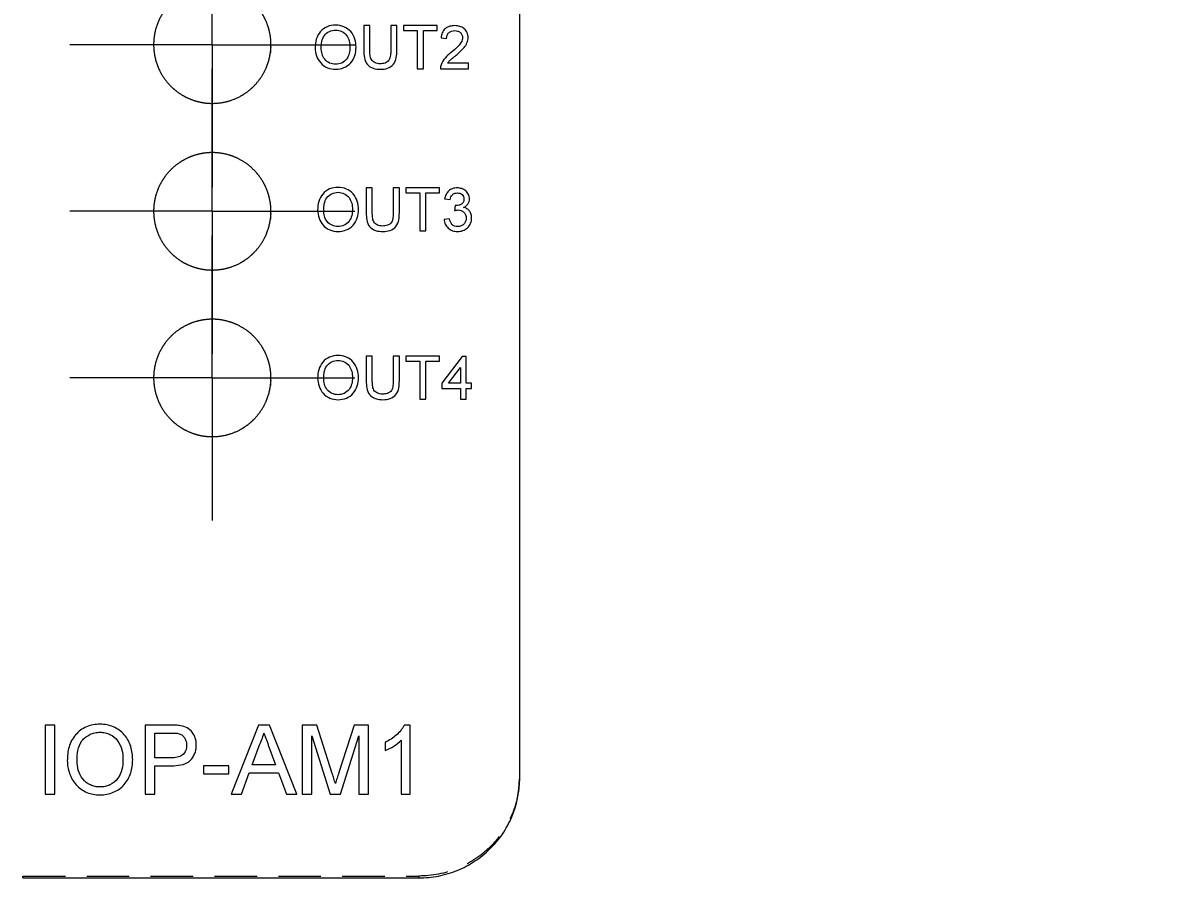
# Model space of a CAD drawing. Header units: millimetres. Extents: x -571 to 210, y 0 to 297.
# Drawn here: x 81.89 to 115.96, y 99.38 to 125.17 of the extents above; entities that cross this region are included whole.
import ezdxf

# ---------------------------------------------------------------- set-up
doc = ezdxf.new("R2010")
doc.units = ezdxf.units.MM
doc.linetypes.add('HIDDEN', pattern=[1.905, 1.27, -0.635])
doc.styles.add('SLDTEXTSTYLE2', font='TXT', dxfattribs={"width": 0.605})
doc.dimstyles.new('SLDDIMSTYLE2', dxfattribs={"dimtxt": 2.568319, "dimasz": 3.5, "dimexe": 0, "dimexo": 0.0625, "dimgap": 0.64208, "dimtad": 2, "dimrnd": 1e-09, "dimzin": 12, "dimdsep": 46, "dimtxsty": 'SLDTEXTSTYLE2', "dimsah": 1, "dimcen": 0.09, "dimadec": 0, "dimazin": 0, "dimtfac": 1, "dimtofl": 0, "dimtmove": 0, "dimatfit": 3, "dimfxl": 1, "dimtolj": 1, "dimtzin": 12, "dimarcsym": 0})
doc.dimstyles.new('SLDDIMSTYLE4', dxfattribs={"dimtxt": 2.568319, "dimasz": 3.5, "dimexe": 0, "dimexo": 0.0625, "dimgap": 0.64208, "dimtad": 2, "dimrnd": 1e-09, "dimzin": 12, "dimdsep": 46, "dimtxsty": 'SLDTEXTSTYLE2', "dimblk1": 'NONE', "dimblk2": 'NONE', "dimsah": 1, "dimcen": 0.09, "dimadec": 0, "dimazin": 0, "dimtfac": 1, "dimtofl": 0, "dimtmove": 0, "dimatfit": 3, "dimldrblk": 'NONE', "dimfxl": 1, "dimtolj": 1, "dimtzin": 12, "dimarcsym": 0})

# ---------------------------------------------------------------- blocks, each defined once
blk = doc.blocks.new('*D5')
at = {"color": 7, "linetype": 'Continuous', "lineweight": 0}
for p, q in [((80.393, 253.925), (61.723, 253.925)), ((62.723, 99.683), (62.723, 253.925)), ((80.893, 99.683), (61.723, 99.683))]:
    blk.add_line(p, q, dxfattribs=at)
for points in [[(62.723, 253.925), (62.185, 250.425), (63.262, 250.425)], [(62.723, 99.683), (63.262, 103.183), (62.185, 103.183)]]:
    blk.add_solid(points, dxfattribs=at)
at = {"color": 7, "linetype": 'Continuous', "lineweight": 0, "insert": (59.313, 172.027), "char_height": 2.6458, "attachment_point": 1, "rotation": 90, "style": 'SLDTEXTSTYLE2'}
blk.add_mtext('154.24', dxfattribs=at)
blk = doc.blocks.new('SW_CENTERMARKSYMBOL_0')
at = {"color": 0, "linetype": 'Continuous', "lineweight": 0}
for p, q in [((0, 2.5), (0, 4.25)), ((0, 0), (0, 2.5)), ((-2.5, 0), (-4.25, 0)), ((0, 0), (-2.5, 0)), ((0, 0), (0, -2.5)), ((0, 0), (2.5, 0)), ((2.5, 0), (4.25, 0)), ((0, -2.5), (0, -4.25))]:
    blk.add_line(p, q, dxfattribs=at)
blk = doc.blocks.new('SW_CENTERMARKSYMBOL_1')
at = {"color": 0, "linetype": 'Continuous', "lineweight": 0}
for p, q in [((0, 2.5), (0, 4.25)), ((0, 0), (0, 2.5)), ((-2.5, 0), (-4.25, 0)), ((0, 0), (-2.5, 0)), ((0, 0), (0, -2.5)), ((0, 0), (2.5, 0)), ((2.5, 0), (4.25, 0)), ((0, -2.5), (0, -4.25))]:
    blk.add_line(p, q, dxfattribs=at)
blk = doc.blocks.new('SW_CENTERMARKSYMBOL_2')
at = {"color": 0, "linetype": 'Continuous', "lineweight": 0}
for p, q in [((0, 2.5), (0, 4.25)), ((0, 0), (0, 2.5)), ((-2.5, 0), (-4.25, 0)), ((0, 0), (-2.5, 0)), ((0, 0), (0, -2.5)), ((0, 0), (2.5, 0)), ((2.5, 0), (4.25, 0)), ((0, -2.5), (0, -4.25))]:
    blk.add_line(p, q, dxfattribs=at)
blk = doc.blocks.new('*D36')
at = {"color": 7, "linetype": 'Continuous', "lineweight": 0, "attachment_point": 1, "rotation": 355.7891, "style": 'SLDTEXTSTYLE2'}
for s, insert, char_height in [('R', (118.071, 187.237), 2.646), ('719.48', (120.608, 187.05), 2.6458)]:
    blk.add_mtext(s, dxfattribs=dict(at, insert=insert, char_height=char_height))
blk = doc.blocks.new('_NONE')

msp = doc.modelspace()

# ---------------------------------------------------------------- linework, layer by layer
at = {"color": 7, "linetype": 'Continuous', "lineweight": 15}
for p, q in [((96.703, 234.525), (96.703, 102.631)), ((92.06, 125.091), (92.06, 124.352)), ((92.241, 125.091), (92.06, 125.091)), ((92.241, 124.36), (92.241, 125.091)), ((92.867, 125.091), (92.867, 124.36)), ((93.048, 125.091), (92.867, 125.091)), ((93.048, 124.352), (93.048, 125.091)), ((93.245, 125.091), (93.245, 124.943)), ((94.25, 125.091), (93.245, 125.091)), ((94.25, 124.943), (94.25, 125.091)), ((93.245, 124.943), (93.657, 124.943)), ((93.657, 124.943), (93.657, 123.807)), ((93.838, 124.943), (94.25, 124.943)), ((93.838, 123.807), (93.838, 124.943)), ((94.365, 124.729), (94.53, 124.712)), ((93.657, 123.807), (93.838, 123.807)), ((94.349, 123.807), (95.188, 123.807)), ((95.188, 123.971), (94.56, 123.971)), ((95.188, 123.807), (95.188, 123.971)), ((92.134, 120.253), (92.134, 119.514)), ((92.315, 120.253), (92.134, 120.253)), ((92.315, 119.523), (92.315, 120.253)), ((92.94, 120.253), (92.94, 119.523)), ((93.121, 120.253), (92.94, 120.253)), ((93.121, 119.514), (93.121, 120.253)), ((93.319, 120.253), (93.319, 120.105)), ((94.323, 120.253), (93.319, 120.253)), ((93.319, 120.105), (93.731, 120.105)), ((93.731, 120.105), (93.731, 118.969)), ((93.912, 120.105), (94.323, 120.105)), ((93.912, 118.969), (93.912, 120.105)), ((94.323, 120.105), (94.323, 120.253)), ((94.471, 119.924), (94.636, 119.908)), ((94.783, 119.726), (94.766, 119.578)), ((94.62, 119.331), (94.455, 119.315)), ((93.731, 118.969), (93.912, 118.969)), ((92.134, 115.241), (92.134, 114.502)), ((92.315, 115.241), (92.134, 115.241)), ((92.315, 114.511), (92.315, 115.241)), ((93.121, 115.241), (92.94, 115.241)), ((92.94, 115.241), (92.94, 114.511)), ((93.121, 114.502), (93.121, 115.241)), ((93.319, 115.241), (93.319, 115.093)), ((94.323, 115.241), (93.319, 115.241)), ((94.323, 115.093), (94.323, 115.241)), ((94.998, 115.224), (94.389, 114.434)), ((95.114, 115.224), (94.998, 115.224)), ((95.114, 114.434), (95.114, 115.224)), ((93.319, 115.093), (93.731, 115.093)), ((93.731, 115.093), (93.731, 113.957)), ((93.912, 115.093), (94.323, 115.093)), ((93.912, 113.957), (93.912, 115.093)), ((94.592, 114.434), (94.949, 114.897)), ((94.949, 114.897), (94.949, 114.434)), ((94.389, 114.434), (94.389, 114.269)), ((94.389, 114.269), (94.949, 114.269)), ((94.949, 114.434), (94.592, 114.434)), ((94.949, 114.269), (94.949, 113.957)), ((95.278, 114.434), (95.114, 114.434)), ((95.114, 114.269), (95.278, 114.269)), ((95.114, 113.957), (95.114, 114.269)), ((95.278, 114.269), (95.278, 114.434)), ((93.731, 113.957), (93.912, 113.957)), ((94.949, 113.957), (95.114, 113.957)), ((82.851, 104.237), (82.561, 104.237)), ((82.561, 104.237), (82.561, 102.183)), ((82.851, 102.183), (82.851, 104.237)), ((85.538, 104.237), (85.538, 102.183)), ((86.292, 104.237), (85.538, 104.237)), ((85.827, 104), (86.318, 104)), ((85.827, 103.263), (85.827, 104)), ((88.917, 104.237), (88.101, 102.183)), ((89.244, 104.237), (88.917, 104.237)), ((90.06, 102.183), (89.244, 104.237)), ((90.226, 104.237), (90.226, 102.183)), ((90.662, 104.237), (90.226, 104.237)), ((90.516, 103.921), (91.061, 102.183)), ((90.516, 102.183), (90.516, 103.921)), ((91.122, 102.795), (90.662, 104.237)), ((91.77, 104.237), (91.315, 102.82)), ((91.364, 102.183), (91.912, 103.921)), ((92.202, 104.237), (91.77, 104.237)), ((91.912, 103.921), (91.912, 102.183)), ((92.202, 102.183), (92.202, 104.237)), ((93.44, 104.237), (93.271, 104.237)), ((93.44, 102.183), (93.44, 104.237)), ((88.73, 103.052), (88.94, 103.621)), ((89.232, 103.592), (89.431, 103.052)), ((92.703, 103.724), (92.703, 103.481)), ((93.177, 103.784), (93.177, 102.183)), ((86.323, 103.263), (85.827, 103.263)), ((85.827, 103.025), (86.331, 103.025)), ((85.827, 102.183), (85.827, 103.025)), ((87.276, 103.025), (87.276, 102.788)), ((88.04, 103.025), (87.276, 103.025)), ((88.04, 102.788), (88.04, 103.025)), ((89.431, 103.052), (88.73, 103.052)), ((87.276, 102.788), (88.04, 102.788)), ((88.409, 102.183), (88.643, 102.815)), ((88.643, 102.815), (89.518, 102.815)), ((89.518, 102.815), (89.752, 102.183)), ((82.561, 102.183), (82.851, 102.183)), ((85.538, 102.183), (85.827, 102.183)), ((88.101, 102.183), (88.409, 102.183)), ((89.752, 102.183), (90.06, 102.183)), ((90.226, 102.183), (90.516, 102.183)), ((91.061, 102.183), (91.364, 102.183)), ((91.912, 102.183), (92.202, 102.183)), ((93.177, 102.183), (93.44, 102.183)), ((81.893, 99.683), (93.703, 99.683))]:
    msp.add_line(p, q, dxfattribs=at)
at = {"color": 7, "linetype": 'HIDDEN', "lineweight": 0}
for p, q in [((81.893, 99.683), (81.893, 99.739)), ((81.893, 99.739), (93.703, 99.739)), ((93.703, 99.739), (93.703, 99.683))]:
    msp.add_line(p, q, dxfattribs=at)
at = {"color": 7, "linetype": 'Continuous', "lineweight": 15}
for points, knots in [([(89.293, 124.294), (89.293, 124.639), (89.281, 124.752), (89.237, 124.974), (89.204, 125.085), (89.117, 125.296), (89.064, 125.396), (88.938, 125.586), (88.864, 125.677), (88.703, 125.839), (88.615, 125.911), (88.424, 126.04), (88.322, 126.095), (88.005, 126.227), (87.773, 126.274), (87.429, 126.274), (87.312, 126.262), (87.086, 126.217), (86.977, 126.184), (86.764, 126.095), (86.662, 126.04), (86.472, 125.913), (86.383, 125.84), (86.22, 125.676), (86.148, 125.587), (86.022, 125.398), (85.968, 125.296), (85.881, 125.085), (85.848, 124.976), (85.804, 124.753), (85.793, 124.637), (85.793, 124.297), (85.838, 124.068), (86.01, 123.648), (86.14, 123.453), (86.381, 123.21), (86.47, 123.136), (86.661, 123.008), (86.761, 122.954), (86.973, 122.865), (87.085, 122.831), (87.31, 122.785), (87.425, 122.774), (87.772, 122.774), (88.001, 122.819), (88.321, 122.952), (88.422, 123.006), (88.612, 123.134), (88.702, 123.208), (88.944, 123.451), (89.073, 123.646), (89.247, 124.066), (89.293, 124.294), (89.293, 124.639)], [-0.0625, -0.0625, 0, 0, 0.03125, 0.03125, 0.0625, 0.0625, 0.09375, 0.09375, 0.125, 0.125, 0.15625, 0.15625, 0.1875, 0.1875, 0.25, 0.25, 0.28125, 0.28125, 0.3125, 0.3125, 0.34375, 0.34375, 0.375, 0.375, 0.40625, 0.40625, 0.4375, 0.4375, 0.46875, 0.46875, 0.5, 0.5, 0.5625, 0.5625, 0.625, 0.625, 0.65625, 0.65625, 0.6875, 0.6875, 0.71875, 0.71875, 0.75, 0.75, 0.8125, 0.8125, 0.84375, 0.84375, 0.875, 0.875, 0.9375, 0.9375, 1, 1, 1.03125, 1.03125]), ([(91.221, 125.107), (91.135, 125.105), (91.049, 125.093), (90.89, 125.026), (90.82, 124.973), (90.708, 124.844), (90.669, 124.766), (90.62, 124.602), (90.613, 124.517), (90.611, 124.432)], [0, 0, 0, 0, 0.25, 0.25, 0.5, 0.5, 0.75, 0.75, 1, 1, 1, 1]), ([(91.83, 124.447), (91.828, 124.53), (91.819, 124.613), (91.768, 124.773), (91.728, 124.849), (91.617, 124.976), (91.547, 125.025), (91.392, 125.092), (91.306, 125.106), (91.221, 125.107)], [0, 0, 0, 0, 0.25, 0.25, 0.5, 0.5, 0.75, 0.75, 1, 1, 1, 1]), ([(94.777, 125.091), (94.725, 125.09), (94.674, 125.085), (94.576, 125.057), (94.529, 125.033), (94.451, 124.966), (94.421, 124.923), (94.381, 124.83), (94.371, 124.779), (94.365, 124.729)], [0, 0, 0, 0, 0.25, 0.25, 0.5, 0.5, 0.75, 0.75, 1, 1, 1, 1]), ([(95.172, 124.736), (95.171, 124.786), (95.163, 124.836), (95.122, 124.926), (95.092, 124.966), (95.017, 125.031), (94.972, 125.056), (94.877, 125.085), (94.827, 125.09), (94.777, 125.091)], [0, 0, 0, 0, 0.25, 0.25, 0.5, 0.5, 0.75, 0.75, 1, 1, 1, 1]), ([(90.792, 124.43), (90.793, 124.494), (90.797, 124.558), (90.823, 124.683), (90.846, 124.745), (90.923, 124.85), (90.976, 124.889), (91.092, 124.946), (91.157, 124.958), (91.222, 124.959)], [0, 0, 0, 0, 0.25, 0.25, 0.5, 0.5, 0.75, 0.75, 1, 1, 1, 1]), ([(91.222, 124.959), (91.285, 124.958), (91.348, 124.946), (91.461, 124.891), (91.511, 124.851), (91.585, 124.75), (91.611, 124.693), (91.642, 124.572), (91.648, 124.51), (91.648, 124.448)], [0, 0, 0, 0, 0.25, 0.25, 0.5, 0.5, 0.75, 0.75, 1, 1, 1, 1]), ([(94.53, 124.712), (94.531, 124.743), (94.534, 124.774), (94.556, 124.834), (94.574, 124.86), (94.62, 124.903), (94.648, 124.919), (94.709, 124.939), (94.741, 124.942), (94.773, 124.943)], [0, 0, 0, 0, 0.25, 0.25, 0.5, 0.5, 0.75, 0.75, 1, 1, 1, 1]), ([(95.007, 124.735), (95.006, 124.686), (94.99, 124.639), (94.943, 124.556), (94.91, 124.519), (94.81, 124.414), (94.736, 124.35), (94.662, 124.287)], [0, 0, 0, 0, 0.25, 0.25, 0.5, 0.5, 1, 1, 1, 1]), ([(94.773, 124.943), (94.802, 124.942), (94.831, 124.939), (94.887, 124.922), (94.913, 124.908), (94.958, 124.869), (94.977, 124.846), (95.001, 124.793), (95.006, 124.764), (95.007, 124.735)], [0, 0, 0, 0, 0.25, 0.25, 0.5, 0.5, 0.75, 0.75, 1, 1, 1, 1]), ([(94.815, 124.209), (94.899, 124.281), (94.984, 124.352), (95.087, 124.48), (95.118, 124.526), (95.16, 124.627), (95.17, 124.681), (95.172, 124.736)], [0, 0, 0, 0, 0.5, 0.5, 0.75, 0.75, 1, 1, 1, 1]), ([(90.611, 124.432), (90.612, 124.349), (90.625, 124.269), (90.679, 124.114), (90.719, 124.041), (90.831, 123.917), (90.9, 123.869), (91.053, 123.805), (91.137, 123.791), (91.22, 123.79)], [0, 0, 0, 0, 0.25, 0.25, 0.5, 0.5, 0.75, 0.75, 1, 1, 1, 1]), ([(91.22, 123.938), (91.158, 123.94), (91.096, 123.95), (90.986, 124.002), (90.937, 124.041), (90.86, 124.135), (90.832, 124.19), (90.799, 124.308), (90.793, 124.369), (90.792, 124.43)], [0, 0, 0, 0, 0.25, 0.25, 0.5, 0.5, 0.75, 0.75, 1, 1, 1, 1]), ([(91.648, 124.448), (91.647, 124.386), (91.643, 124.324), (91.613, 124.205), (91.587, 124.146), (91.51, 124.047), (91.461, 124.005), (91.347, 123.95), (91.283, 123.94), (91.22, 123.938)], [0, 0, 0, 0, 0.25, 0.25, 0.5, 0.5, 0.75, 0.75, 1, 1, 1, 1]), ([(91.22, 123.79), (91.305, 123.792), (91.389, 123.806), (91.544, 123.871), (91.616, 123.918), (91.726, 124.045), (91.767, 124.12), (91.818, 124.278), (91.828, 124.363), (91.83, 124.447)], [0, 0, 0, 0, 0.25, 0.25, 0.5, 0.5, 0.75, 0.75, 1, 1, 1, 1]), ([(92.06, 124.352), (92.061, 124.28), (92.064, 124.208), (92.091, 124.066), (92.116, 123.995), (92.208, 123.884), (92.272, 123.844), (92.411, 123.797), (92.484, 123.791), (92.557, 123.79)], [0, 0, 0, 0, 0.25, 0.25, 0.5, 0.5, 0.75, 0.75, 1, 1, 1, 1]), ([(92.543, 123.955), (92.494, 123.956), (92.444, 123.962), (92.354, 124.002), (92.315, 124.035), (92.264, 124.119), (92.254, 124.168), (92.243, 124.264), (92.242, 124.312), (92.241, 124.36)], [0, 0, 0, 0, 0.25, 0.25, 0.5, 0.5, 0.75, 0.75, 1, 1, 1, 1]), ([(92.867, 124.36), (92.866, 124.31), (92.864, 124.26), (92.85, 124.16), (92.838, 124.109), (92.787, 124.023), (92.742, 123.992), (92.646, 123.96), (92.594, 123.956), (92.543, 123.955)], [0, 0, 0, 0, 0.25, 0.25, 0.5, 0.5, 0.75, 0.75, 1, 1, 1, 1]), ([(92.557, 123.79), (92.63, 123.791), (92.702, 123.798), (92.839, 123.846), (92.9, 123.889), (92.992, 123.998), (93.017, 124.069), (93.044, 124.209), (93.047, 124.28), (93.048, 124.352)], [0, 0, 0, 0, 0.25, 0.25, 0.5, 0.5, 0.75, 0.75, 1, 1, 1, 1]), ([(94.662, 124.287), (94.599, 124.237), (94.538, 124.185), (94.433, 124.065), (94.393, 123.995), (94.366, 123.921)], [0, 0, 0, 0, 0.5, 0.5, 1, 1, 1, 1]), ([(94.56, 123.971), (94.577, 123.995), (94.595, 124.018), (94.616, 124.038), (94.636, 124.059), (94.659, 124.078), (94.681, 124.097), (94.703, 124.116), (94.725, 124.135), (94.748, 124.154), (94.77, 124.172), (94.793, 124.191), (94.815, 124.209)], [0, 0, 0, 0, 0.0000880143, 0.0000880143, 0.0000880143, 0.0001758024, 0.0001758024, 0.0001758024, 0.0002636518, 0.0002636518, 0.0002636518, 0.0003515195, 0.0003515195, 0.0003515195, 0.0003515195]), ([(94.366, 123.921), (94.36, 123.903), (94.355, 123.884), (94.352, 123.865), (94.351, 123.856), (94.35, 123.846), (94.349, 123.836), (94.348, 123.826), (94.348, 123.816), (94.349, 123.807)], [0, 0, 0, 0, 0.0000578406, 0.0000578406, 0.0000578406, 0.0000874005, 0.0000874005, 0.0000874005, 0.0001171678, 0.0001171678, 0.0001171678, 0.0001171678]), ([(89.293, 119.326), (89.293, 119.671), (89.281, 119.784), (89.237, 120.006), (89.204, 120.116), (89.117, 120.328), (89.064, 120.428), (88.938, 120.618), (88.864, 120.708), (88.703, 120.87), (88.615, 120.943), (88.424, 121.072), (88.322, 121.127), (88.005, 121.259), (87.773, 121.306), (87.429, 121.306), (87.312, 121.294), (87.086, 121.249), (86.977, 121.216), (86.764, 121.127), (86.661, 121.072), (86.471, 120.944), (86.383, 120.872), (86.22, 120.708), (86.148, 120.619), (86.022, 120.43), (85.968, 120.327), (85.881, 120.116), (85.848, 120.008), (85.804, 119.785), (85.793, 119.669), (85.793, 119.329), (85.838, 119.1), (86.01, 118.681), (86.139, 118.485), (86.38, 118.243), (86.47, 118.168), (86.66, 118.04), (86.761, 117.986), (86.973, 117.897), (87.085, 117.863), (87.31, 117.817), (87.424, 117.806), (87.772, 117.805), (88.001, 117.851), (88.321, 117.984), (88.422, 118.039), (88.612, 118.166), (88.702, 118.24), (88.944, 118.483), (89.074, 118.678), (89.247, 119.098), (89.293, 119.326), (89.293, 119.671)], [-0.0625, -0.0625, 0, 0, 0.03125, 0.03125, 0.0625, 0.0625, 0.09375, 0.09375, 0.125, 0.125, 0.15625, 0.15625, 0.1875, 0.1875, 0.25, 0.25, 0.28125, 0.28125, 0.3125, 0.3125, 0.34375, 0.34375, 0.375, 0.375, 0.40625, 0.40625, 0.4375, 0.4375, 0.46875, 0.46875, 0.5, 0.5, 0.5625, 0.5625, 0.625, 0.625, 0.65625, 0.65625, 0.6875, 0.6875, 0.71875, 0.71875, 0.75, 0.75, 0.8125, 0.8125, 0.84375, 0.84375, 0.875, 0.875, 0.9375, 0.9375, 1, 1, 1.03125, 1.03125]), ([(91.295, 120.27), (91.208, 120.268), (91.122, 120.256), (90.964, 120.188), (90.893, 120.136), (90.782, 120.006), (90.742, 119.929), (90.694, 119.765), (90.686, 119.679), (90.685, 119.594)], [0, 0, 0, 0, 0.25, 0.25, 0.5, 0.5, 0.75, 0.75, 1, 1, 1, 1]), ([(91.903, 119.609), (91.902, 119.693), (91.892, 119.776), (91.842, 119.935), (91.802, 120.011), (91.691, 120.139), (91.62, 120.188), (91.466, 120.254), (91.38, 120.268), (91.295, 120.27)], [0, 0, 0, 0, 0.25, 0.25, 0.5, 0.5, 0.75, 0.75, 1, 1, 1, 1]), ([(90.866, 119.592), (90.867, 119.656), (90.87, 119.72), (90.897, 119.846), (90.919, 119.908), (90.996, 120.012), (91.049, 120.052), (91.165, 120.108), (91.231, 120.12), (91.296, 120.122)], [0, 0, 0, 0, 0.25, 0.25, 0.5, 0.5, 0.75, 0.75, 1, 1, 1, 1]), ([(91.296, 120.122), (91.359, 120.12), (91.422, 120.108), (91.535, 120.054), (91.585, 120.013), (91.659, 119.913), (91.684, 119.855), (91.715, 119.735), (91.722, 119.673), (91.722, 119.61)], [0, 0, 0, 0, 0.25, 0.25, 0.5, 0.5, 0.75, 0.75, 1, 1, 1, 1]), ([(94.847, 120.253), (94.801, 120.252), (94.756, 120.247), (94.668, 120.217), (94.628, 120.193), (94.56, 120.132), (94.533, 120.094), (94.493, 120.013), (94.481, 119.969), (94.471, 119.924)], [0, 0, 0, 0, 0.25, 0.25, 0.5, 0.5, 0.75, 0.75, 1, 1, 1, 1]), ([(94.636, 119.908), (94.646, 119.96), (94.664, 120.013), (94.723, 120.069), (94.747, 120.083), (94.798, 120.101), (94.825, 120.104), (94.852, 120.105)], [0, 0, 0, 0, 0.5, 0.5, 0.75, 0.75, 1, 1, 1, 1]), ([(95.048, 119.921), (95.047, 119.893), (95.043, 119.864), (95.018, 119.811), (94.998, 119.789), (94.949, 119.757), (94.922, 119.745), (94.866, 119.728), (94.836, 119.726), (94.807, 119.725)], [0, 0, 0, 0, 0.25, 0.25, 0.5, 0.5, 0.75, 0.75, 1, 1, 1, 1]), ([(95.212, 119.927), (95.211, 119.972), (95.202, 120.017), (95.164, 120.099), (95.136, 120.136), (95.067, 120.195), (95.025, 120.217), (94.939, 120.246), (94.893, 120.252), (94.847, 120.253)], [0, 0, 0, 0, 0.25, 0.25, 0.5, 0.5, 0.75, 0.75, 1, 1, 1, 1]), ([(94.852, 120.105), (94.903, 120.104), (94.953, 120.09), (95.009, 120.038), (95.024, 120.017), (95.043, 119.972), (95.047, 119.947), (95.048, 119.921)], [0, 0, 0, 0, 0.5, 0.5, 0.75, 0.75, 1, 1, 1, 1]), ([(95.037, 119.672), (95.062, 119.684), (95.086, 119.697), (95.129, 119.731), (95.149, 119.75), (95.18, 119.795), (95.192, 119.82), (95.209, 119.872), (95.211, 119.899), (95.212, 119.927)], [0, 0, 0, 0, 0.25, 0.25, 0.5, 0.5, 0.75, 0.75, 1, 1, 1, 1]), ([(90.685, 119.594), (90.686, 119.512), (90.698, 119.431), (90.753, 119.276), (90.793, 119.203), (90.905, 119.08), (90.974, 119.032), (91.126, 118.968), (91.21, 118.954), (91.294, 118.953)], [0, 0, 0, 0, 0.25, 0.25, 0.5, 0.5, 0.75, 0.75, 1, 1, 1, 1]), ([(91.293, 119.101), (91.232, 119.102), (91.17, 119.113), (91.059, 119.164), (91.01, 119.203), (90.933, 119.297), (90.905, 119.353), (90.873, 119.47), (90.867, 119.531), (90.866, 119.592)], [0, 0, 0, 0, 0.25, 0.25, 0.5, 0.5, 0.75, 0.75, 1, 1, 1, 1]), ([(91.722, 119.61), (91.721, 119.548), (91.716, 119.487), (91.686, 119.367), (91.66, 119.309), (91.584, 119.209), (91.534, 119.168), (91.42, 119.113), (91.357, 119.102), (91.293, 119.101)], [0, 0, 0, 0, 0.25, 0.25, 0.5, 0.5, 0.75, 0.75, 1, 1, 1, 1]), ([(91.294, 118.953), (91.379, 118.954), (91.462, 118.968), (91.618, 119.034), (91.69, 119.081), (91.8, 119.207), (91.841, 119.283), (91.892, 119.441), (91.902, 119.525), (91.903, 119.609)], [0, 0, 0, 0, 0.25, 0.25, 0.5, 0.5, 0.75, 0.75, 1, 1, 1, 1]), ([(94.766, 119.578), (94.775, 119.581), (94.784, 119.583), (94.793, 119.585), (94.801, 119.587), (94.81, 119.589), (94.819, 119.59), (94.837, 119.594), (94.855, 119.595), (94.873, 119.596)], [0, 0, 0, 0, 0.0000270994, 0.0000270994, 0.0000270994, 0.0000542178, 0.0000542178, 0.0000542178, 0.0001083556, 0.0001083556, 0.0001083556, 0.0001083556]), ([(94.807, 119.725), (94.805, 119.725), (94.803, 119.725), (94.801, 119.725), (94.799, 119.725), (94.797, 119.725), (94.795, 119.725), (94.791, 119.726), (94.787, 119.726), (94.783, 119.726)], [0, 0, 0, 0, 0.00000593754, 0.00000593754, 0.00000593754, 0.00001187596, 0.00001187596, 0.00001187596, 0.00002374572, 0.00002374572, 0.00002374572, 0.00002374572]), ([(94.873, 119.596), (94.905, 119.595), (94.936, 119.591), (94.996, 119.568), (95.023, 119.551), (95.068, 119.506), (95.086, 119.479), (95.109, 119.42), (95.113, 119.388), (95.114, 119.357)], [0, 0, 0, 0, 0.25, 0.25, 0.5, 0.5, 0.75, 0.75, 1, 1, 1, 1]), ([(95.278, 119.356), (95.278, 119.391), (95.274, 119.427), (95.255, 119.496), (95.239, 119.529), (95.196, 119.587), (95.169, 119.612), (95.108, 119.651), (95.073, 119.663), (95.037, 119.672)], [0, 0, 0, 0, 0.25, 0.25, 0.5, 0.5, 0.75, 0.75, 1, 1, 1, 1]), ([(92.134, 119.514), (92.134, 119.442), (92.138, 119.37), (92.165, 119.229), (92.19, 119.158), (92.281, 119.046), (92.346, 119.006), (92.484, 118.96), (92.557, 118.954), (92.631, 118.953)], [0, 0, 0, 0, 0.25, 0.25, 0.5, 0.5, 0.75, 0.75, 1, 1, 1, 1]), ([(92.616, 119.117), (92.567, 119.119), (92.517, 119.125), (92.428, 119.164), (92.389, 119.197), (92.338, 119.281), (92.328, 119.33), (92.316, 119.426), (92.315, 119.475), (92.315, 119.523)], [0, 0, 0, 0, 0.25, 0.25, 0.5, 0.5, 0.75, 0.75, 1, 1, 1, 1]), ([(92.94, 119.523), (92.94, 119.473), (92.938, 119.422), (92.923, 119.322), (92.912, 119.272), (92.86, 119.186), (92.815, 119.155), (92.719, 119.122), (92.668, 119.118), (92.616, 119.117)], [0, 0, 0, 0, 0.25, 0.25, 0.5, 0.5, 0.75, 0.75, 1, 1, 1, 1]), ([(92.631, 118.953), (92.703, 118.954), (92.775, 118.961), (92.912, 119.009), (92.973, 119.052), (93.065, 119.161), (93.091, 119.231), (93.118, 119.372), (93.121, 119.443), (93.121, 119.514)], [0, 0, 0, 0, 0.25, 0.25, 0.5, 0.5, 0.75, 0.75, 1, 1, 1, 1]), ([(94.455, 119.315), (94.461, 119.266), (94.471, 119.218), (94.514, 119.127), (94.543, 119.088), (94.616, 119.02), (94.659, 118.994), (94.754, 118.96), (94.804, 118.954), (94.855, 118.953)], [0, 0, 0, 0, 0.25, 0.25, 0.5, 0.5, 0.75, 0.75, 1, 1, 1, 1]), ([(94.86, 119.101), (94.829, 119.101), (94.799, 119.105), (94.74, 119.126), (94.714, 119.143), (94.652, 119.211), (94.633, 119.272), (94.62, 119.331)], [0, 0, 0, 0, 0.25, 0.25, 0.5, 0.5, 1, 1, 1, 1]), ([(94.855, 118.953), (94.909, 118.954), (94.964, 118.96), (95.067, 118.998), (95.114, 119.028), (95.193, 119.103), (95.226, 119.148), (95.268, 119.247), (95.277, 119.301), (95.278, 119.356)], [0, 0, 0, 0, 0.25, 0.25, 0.5, 0.5, 0.75, 0.75, 1, 1, 1, 1]), ([(95.114, 119.357), (95.113, 119.323), (95.109, 119.29), (95.085, 119.226), (95.067, 119.198), (95.02, 119.149), (94.992, 119.13), (94.929, 119.106), (94.895, 119.101), (94.86, 119.101)], [0, 0, 0, 0, 0.25, 0.25, 0.5, 0.5, 0.75, 0.75, 1, 1, 1, 1]), ([(89.293, 114.358), (89.293, 114.703), (89.281, 114.815), (89.237, 115.038), (89.204, 115.148), (89.117, 115.359), (89.064, 115.46), (88.938, 115.65), (88.865, 115.74), (88.704, 115.902), (88.616, 115.975), (88.425, 116.103), (88.322, 116.159), (88.005, 116.291), (87.773, 116.338), (87.429, 116.338), (87.312, 116.326), (87.086, 116.281), (86.976, 116.248), (86.764, 116.159), (86.661, 116.104), (86.471, 115.976), (86.383, 115.903), (86.22, 115.739), (86.148, 115.651), (86.022, 115.461), (85.968, 115.359), (85.881, 115.148), (85.848, 115.039), (85.804, 114.816), (85.793, 114.701), (85.793, 114.361), (85.838, 114.132), (86.01, 113.713), (86.139, 113.518), (86.38, 113.275), (86.469, 113.201), (86.66, 113.072), (86.761, 113.018), (86.973, 112.929), (87.085, 112.895), (87.31, 112.849), (87.424, 112.838), (87.772, 112.837), (88.002, 112.883), (88.322, 113.016), (88.422, 113.071), (88.613, 113.198), (88.703, 113.273), (88.944, 113.516), (89.074, 113.711), (89.247, 114.13), (89.293, 114.358), (89.293, 114.703)], [-0.0625, -0.0625, 0, 0, 0.03125, 0.03125, 0.0625, 0.0625, 0.09375, 0.09375, 0.125, 0.125, 0.15625, 0.15625, 0.1875, 0.1875, 0.25, 0.25, 0.28125, 0.28125, 0.3125, 0.3125, 0.34375, 0.34375, 0.375, 0.375, 0.40625, 0.40625, 0.4375, 0.4375, 0.46875, 0.46875, 0.5, 0.5, 0.5625, 0.5625, 0.625, 0.625, 0.65625, 0.65625, 0.6875, 0.6875, 0.71875, 0.71875, 0.75, 0.75, 0.8125, 0.8125, 0.84375, 0.84375, 0.875, 0.875, 0.9375, 0.9375, 1, 1, 1.03125, 1.03125]), ([(91.295, 115.257), (91.208, 115.255), (91.122, 115.243), (90.964, 115.176), (90.893, 115.123), (90.782, 114.994), (90.742, 114.916), (90.694, 114.752), (90.686, 114.667), (90.685, 114.582)], [0, 0, 0, 0, 0.25, 0.25, 0.5, 0.5, 0.75, 0.75, 1, 1, 1, 1]), ([(91.903, 114.597), (91.902, 114.68), (91.892, 114.763), (91.842, 114.923), (91.802, 114.998), (91.691, 115.126), (91.621, 115.175), (91.466, 115.242), (91.38, 115.256), (91.295, 115.257)], [0, 0, 0, 0, 0.25, 0.25, 0.5, 0.5, 0.75, 0.75, 1, 1, 1, 1]), ([(90.866, 114.58), (90.867, 114.644), (90.87, 114.708), (90.897, 114.833), (90.919, 114.895), (90.996, 114.999), (91.049, 115.039), (91.165, 115.096), (91.23, 115.108), (91.296, 115.109)], [0, 0, 0, 0, 0.25, 0.25, 0.5, 0.5, 0.75, 0.75, 1, 1, 1, 1]), ([(91.296, 115.109), (91.359, 115.108), (91.422, 115.096), (91.535, 115.041), (91.585, 115), (91.659, 114.9), (91.684, 114.842), (91.716, 114.722), (91.722, 114.66), (91.722, 114.598)], [0, 0, 0, 0, 0.25, 0.25, 0.5, 0.5, 0.75, 0.75, 1, 1, 1, 1]), ([(90.685, 114.582), (90.686, 114.499), (90.698, 114.419), (90.753, 114.264), (90.793, 114.191), (90.904, 114.068), (90.973, 114.019), (91.126, 113.955), (91.21, 113.941), (91.294, 113.94)], [0, 0, 0, 0, 0.25, 0.25, 0.5, 0.5, 0.75, 0.75, 1, 1, 1, 1]), ([(91.293, 114.088), (91.232, 114.09), (91.17, 114.1), (91.059, 114.152), (91.01, 114.191), (90.933, 114.285), (90.905, 114.341), (90.873, 114.458), (90.867, 114.519), (90.866, 114.58)], [0, 0, 0, 0, 0.25, 0.25, 0.5, 0.5, 0.75, 0.75, 1, 1, 1, 1]), ([(91.722, 114.598), (91.721, 114.536), (91.716, 114.474), (91.687, 114.355), (91.66, 114.296), (91.584, 114.197), (91.534, 114.156), (91.42, 114.1), (91.357, 114.09), (91.293, 114.088)], [0, 0, 0, 0, 0.25, 0.25, 0.5, 0.5, 0.75, 0.75, 1, 1, 1, 1]), ([(91.294, 113.94), (91.379, 113.942), (91.463, 113.956), (91.618, 114.021), (91.69, 114.069), (91.8, 114.195), (91.841, 114.271), (91.892, 114.429), (91.902, 114.513), (91.903, 114.597)], [0, 0, 0, 0, 0.25, 0.25, 0.5, 0.5, 0.75, 0.75, 1, 1, 1, 1]), ([(92.134, 114.502), (92.134, 114.43), (92.138, 114.358), (92.165, 114.216), (92.19, 114.145), (92.281, 114.034), (92.346, 113.994), (92.484, 113.947), (92.557, 113.941), (92.631, 113.94)], [0, 0, 0, 0, 0.25, 0.25, 0.5, 0.5, 0.75, 0.75, 1, 1, 1, 1]), ([(92.616, 114.105), (92.567, 114.106), (92.517, 114.112), (92.427, 114.152), (92.388, 114.185), (92.338, 114.269), (92.328, 114.318), (92.316, 114.414), (92.315, 114.462), (92.315, 114.511)], [0, 0, 0, 0, 0.25, 0.25, 0.5, 0.5, 0.75, 0.75, 1, 1, 1, 1]), ([(92.94, 114.511), (92.94, 114.46), (92.938, 114.41), (92.923, 114.31), (92.912, 114.26), (92.86, 114.173), (92.815, 114.142), (92.719, 114.11), (92.668, 114.106), (92.616, 114.105)], [0, 0, 0, 0, 0.25, 0.25, 0.5, 0.5, 0.75, 0.75, 1, 1, 1, 1]), ([(92.631, 113.94), (92.703, 113.941), (92.775, 113.948), (92.912, 113.997), (92.973, 114.039), (93.065, 114.149), (93.091, 114.219), (93.118, 114.359), (93.121, 114.431), (93.121, 114.502)], [0, 0, 0, 0, 0.25, 0.25, 0.5, 0.5, 0.75, 0.75, 1, 1, 1, 1]), ([(84.195, 104.264), (84.126, 104.262), (84.057, 104.258), (83.922, 104.233), (83.855, 104.214), (83.665, 104.133), (83.552, 104.048), (83.419, 103.893), (83.379, 103.835), (83.316, 103.714), (83.292, 103.651), (83.253, 103.52), (83.24, 103.453), (83.223, 103.319), (83.221, 103.251), (83.219, 103.183)], [0, 0, 0, 0, 0.125, 0.125, 0.25, 0.25, 0.5, 0.5, 0.625, 0.625, 0.75, 0.75, 0.875, 0.875, 1, 1, 1, 1]), ([(85.169, 103.207), (85.168, 103.273), (85.165, 103.34), (85.146, 103.471), (85.131, 103.536), (85.07, 103.728), (85.007, 103.849), (84.83, 104.053), (84.717, 104.132), (84.531, 104.212), (84.466, 104.232), (84.332, 104.258), (84.264, 104.262), (84.195, 104.264)], [0, 0, 0, 0, 0.125, 0.125, 0.25, 0.25, 0.5, 0.5, 0.75, 0.75, 0.875, 0.875, 1, 1, 1, 1]), ([(83.509, 103.179), (83.511, 103.282), (83.516, 103.384), (83.558, 103.584), (83.594, 103.684), (83.686, 103.809), (83.723, 103.845), (83.804, 103.909), (83.848, 103.937), (83.941, 103.983), (83.991, 103.999), (84.093, 104.021), (84.145, 104.025), (84.197, 104.026)], [0, 0, 0, 0, 0.25, 0.25, 0.5, 0.5, 0.625, 0.625, 0.75, 0.75, 0.875, 0.875, 1, 1, 1, 1]), ([(84.197, 104.026), (84.248, 104.025), (84.298, 104.021), (84.396, 104), (84.445, 103.983), (84.58, 103.917), (84.66, 103.852), (84.778, 103.692), (84.819, 103.599), (84.869, 103.407), (84.878, 103.308), (84.879, 103.209)], [0, 0, 0, 0, 0.125, 0.125, 0.25, 0.25, 0.5, 0.5, 0.75, 0.75, 1, 1, 1, 1]), ([(86.597, 104.218), (86.572, 104.222), (86.547, 104.226), (86.521, 104.228), (86.496, 104.231), (86.47, 104.232), (86.445, 104.234), (86.394, 104.236), (86.343, 104.237), (86.292, 104.237)], [0, 0, 0, 0, 0.0000764783, 0.0000764783, 0.0000764783, 0.0001529307, 0.0001529307, 0.0001529307, 0.0003054867, 0.0003054867, 0.0003054867, 0.0003054867]), ([(86.555, 103.982), (86.59, 103.97), (86.623, 103.955), (86.68, 103.908), (86.703, 103.879), (86.741, 103.816), (86.755, 103.782), (86.772, 103.711), (86.775, 103.675), (86.776, 103.638)], [0, 0, 0, 0, 0.25, 0.25, 0.5, 0.5, 0.75, 0.75, 1, 1, 1, 1]), ([(87.065, 103.647), (87.064, 103.714), (87.056, 103.78), (87.017, 103.908), (86.986, 103.969), (86.904, 104.078), (86.852, 104.123), (86.731, 104.187), (86.665, 104.205), (86.597, 104.218)], [0, 0, 0, 0, 0.25, 0.25, 0.5, 0.5, 0.75, 0.75, 1, 1, 1, 1]), ([(88.94, 103.621), (88.971, 103.681), (88.999, 103.742), (89.046, 103.869), (89.065, 103.934), (89.081, 104)], [0, 0, 0, 0, 0.5, 0.5, 1, 1, 1, 1]), ([(89.081, 104), (89.093, 103.966), (89.106, 103.932), (89.118, 103.898), (89.131, 103.864), (89.143, 103.83), (89.156, 103.796), (89.182, 103.728), (89.207, 103.66), (89.232, 103.592)], [0, 0, 0, 0, 0.0001104575, 0.0001104575, 0.0001104575, 0.0002209089, 0.0002209089, 0.0002209089, 0.0004418191, 0.0004418191, 0.0004418191, 0.0004418191]), ([(93.271, 104.237), (93.255, 104.208), (93.24, 104.18), (93.204, 104.126), (93.185, 104.101), (93.123, 104.027), (93.077, 103.981), (92.979, 103.895), (92.927, 103.856), (92.818, 103.784), (92.761, 103.753), (92.703, 103.724)], [0, 0, 0, 0, 0.125, 0.125, 0.25, 0.25, 0.5, 0.5, 0.75, 0.75, 1, 1, 1, 1]), ([(86.776, 103.638), (86.775, 103.583), (86.768, 103.527), (86.727, 103.422), (86.694, 103.375), (86.604, 103.307), (86.548, 103.289), (86.436, 103.266), (86.38, 103.263), (86.323, 103.263)], [0, 0, 0, 0, 0.25, 0.25, 0.5, 0.5, 0.75, 0.75, 1, 1, 1, 1]), ([(86.331, 103.025), (86.423, 103.027), (86.516, 103.031), (86.697, 103.07), (86.788, 103.103), (86.894, 103.189), (86.924, 103.224), (86.976, 103.299), (86.998, 103.338), (87.033, 103.423), (87.046, 103.467), (87.062, 103.556), (87.064, 103.601), (87.065, 103.647)], [0, 0, 0, 0, 0.25, 0.25, 0.5, 0.5, 0.625, 0.625, 0.75, 0.75, 0.875, 0.875, 1, 1, 1, 1]), ([(92.703, 103.481), (92.79, 103.517), (92.873, 103.561), (93.034, 103.661), (93.109, 103.718), (93.177, 103.784)], [0, 0, 0, 0, 0.5, 0.5, 1, 1, 1, 1]), ([(83.219, 103.183), (83.221, 103.051), (83.241, 102.923), (83.328, 102.675), (83.392, 102.558), (83.57, 102.361), (83.681, 102.283), (83.864, 102.206), (83.928, 102.187), (84.06, 102.162), (84.127, 102.157), (84.194, 102.156)], [0, 0, 0, 0, 0.25, 0.25, 0.5, 0.5, 0.75, 0.75, 0.875, 0.875, 1, 1, 1, 1]), ([(84.193, 102.393), (84.144, 102.394), (84.094, 102.398), (83.999, 102.417), (83.951, 102.433), (83.818, 102.495), (83.74, 102.558), (83.616, 102.708), (83.572, 102.797), (83.52, 102.985), (83.511, 103.082), (83.509, 103.179)], [0, 0, 0, 0, 0.125, 0.125, 0.25, 0.25, 0.5, 0.5, 0.75, 0.75, 1, 1, 1, 1]), ([(84.879, 103.209), (84.877, 103.109), (84.87, 103.011), (84.822, 102.82), (84.781, 102.726), (84.659, 102.567), (84.579, 102.501), (84.442, 102.434), (84.394, 102.419), (84.295, 102.398), (84.244, 102.395), (84.193, 102.393)], [0, 0, 0, 0, 0.25, 0.25, 0.5, 0.5, 0.75, 0.75, 0.875, 0.875, 1, 1, 1, 1]), ([(84.194, 102.156), (84.262, 102.158), (84.329, 102.163), (84.461, 102.188), (84.527, 102.208), (84.651, 102.26), (84.711, 102.291), (84.821, 102.368), (84.873, 102.413), (85.004, 102.564), (85.069, 102.685), (85.13, 102.875), (85.145, 102.94), (85.164, 103.073), (85.168, 103.14), (85.169, 103.207)], [0, 0, 0, 0, 0.125, 0.125, 0.25, 0.25, 0.375, 0.375, 0.5, 0.5, 0.75, 0.75, 0.875, 0.875, 1, 1, 1, 1]), ([(91.214, 102.494), (91.2, 102.544), (91.184, 102.594), (91.169, 102.645), (91.161, 102.67), (91.153, 102.695), (91.145, 102.72), (91.137, 102.745), (91.129, 102.77), (91.122, 102.795)], [0, 0, 0, 0, 0.000160269, 0.000160269, 0.000160269, 0.0002404157, 0.0002404157, 0.0002404157, 0.0003205627, 0.0003205627, 0.0003205627, 0.0003205627]), ([(91.315, 102.82), (91.307, 102.793), (91.298, 102.766), (91.289, 102.739), (91.281, 102.712), (91.272, 102.684), (91.264, 102.657), (91.247, 102.603), (91.23, 102.548), (91.214, 102.494)], [0, 0, 0, 0, 0.0000867464, 0.0000867464, 0.0000867464, 0.0001735004, 0.0001735004, 0.0001735004, 0.0003470017, 0.0003470017, 0.0003470017, 0.0003470017]), ([(93.703, 99.683), (93.901, 99.683), (94.095, 99.702), (94.479, 99.776), (94.669, 99.833), (95.032, 99.981), (95.204, 100.071), (95.53, 100.285), (95.685, 100.409), (95.961, 100.681), (96.086, 100.829), (96.305, 101.151), (96.398, 101.322), (96.623, 101.854), (96.703, 102.241), (96.703, 102.631)], [0, 0, 0, 0, 0.125, 0.125, 0.25, 0.25, 0.375, 0.375, 0.5, 0.5, 0.625, 0.625, 0.75, 0.75, 1, 1, 1, 1])]:
    msp.add_open_spline(points, degree=3, knots=knots, dxfattribs=at)
msp.add_open_spline([(86.318, 104), (86.397, 104), (86.477, 104.001), (86.555, 103.982)], degree=3, dxfattribs=at)
at = {"color": 7, "linetype": 'HIDDEN', "lineweight": 0}
msp.add_open_spline([(96.703, 102.687), (96.703, 102.492), (96.683, 102.301), (96.607, 101.924), (96.549, 101.737), (96.399, 101.38), (96.307, 101.211), (96.089, 100.89), (95.963, 100.739), (95.686, 100.467), (95.535, 100.345), (95.208, 100.129), (95.033, 100.038), (94.492, 99.817), (94.099, 99.739), (93.703, 99.739)], degree=3, knots=[0, 0, 0, 0, 0.125, 0.125, 0.25, 0.25, 0.375, 0.375, 0.5, 0.5, 0.625, 0.625, 0.75, 0.75, 1, 1, 1, 1], dxfattribs=at)

# ---------------------------------------------------------------- block references
at = {"color": 7, "linetype": 'Continuous', "lineweight": 0}
for name, p in [('SW_CENTERMARKSYMBOL_2', (87.543, 124.524)), ('SW_CENTERMARKSYMBOL_1', (87.543, 119.556)), ('SW_CENTERMARKSYMBOL_0', (87.543, 114.588))]:
    msp.add_blockref(name, p, dxfattribs=at)

# ---------------------------------------------------------------- dimensions: what is measured, and where the dimension line sits
dim = msp.add_linear_dim(base=(62.723, 253.925), p1=(81.893, 99.683), p2=(81.393, 253.925), angle=90, dimstyle='SLDDIMSTYLE2', dxfattribs=at)
dim.commit()
dim.dimension.update_dxf_attribs({"geometry": '*D5', "text_midpoint": (62.723, 177.416), "dimtype": 160})
dim = msp.add_radius_dim(center=(-570.534, 234.525), mpoint=(0, 0), dimstyle='SLDDIMSTYLE4', dxfattribs=at)
dim.commit()
dim.dimension.update_dxf_attribs({"geometry": '*D36', "text_midpoint": (124.379, 183.36), "dimtype": 164})

doc.saveas('drawing.dxf')
